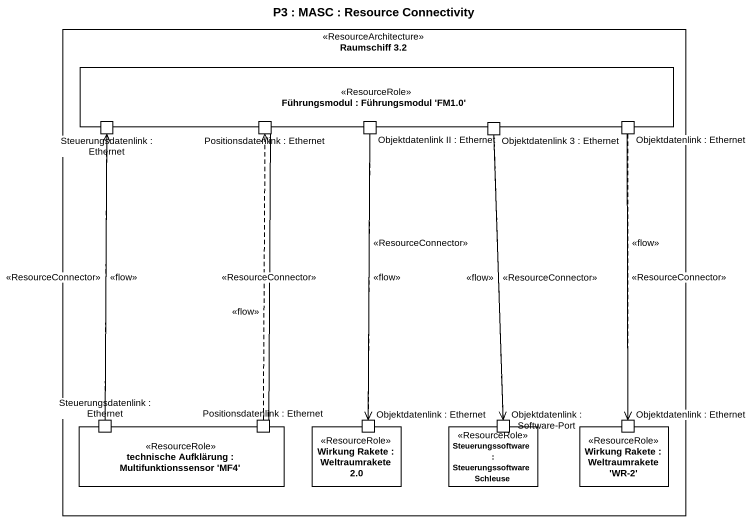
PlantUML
@startuml
title P3 : MASC : Resource Connectivity
rectangle "Raumschiff 3.2" as Raumschiff_3_2 <<ResourceArchitecture>> {
  rectangle "Führungsmodul : Führungsmodul 'FM1.0'" as Führungsmodul <<ResourceRole>> {
    port "Steuerungsdatenlink : Ethernet" as Steuerungsdatenlink <<ResourcePort>>
    port "Positionsdatenlink : Ethernet" as Positionsdatenlink <<ResourcePort>>
    port "Objektdatenlink II : Ethernet" as Objektdatenlink_II <<ResourcePort>>
    port "Objektdatenlink 3 : Ethernet" as Objektdatenlink_3 <<ResourcePort>>
    port "Objektdatenlink : Ethernet" as Objektdatenlink <<ResourcePort>>
  }
  rectangle "technische Aufklärung : Multifunktionssensor 'MF4'" as technische_Aufklärung <<ResourceRole>> {
    port "Steuerungsdatenlink : Ethernet" as Steuerungsdatenlink_2 <<ResourcePort>>
    port "Positionsdatenlink : Ethernet" as Positionsdatenlink_2 <<ResourcePort>>
  }
  rectangle "Wirkung Rakete : Weltraumrakete 2.0" as Wirkung_Rakete <<ResourceRole>> {
    port "Objektdatenlink : Ethernet" as Objektdatenlink_2 <<ResourcePort>>
  }
  rectangle "Steuerungssoftware : Steuerungssoftware Schleuse" as Steuerungssoftware <<ResourceRole>> {
    port "Objektdatenlink : Software-Port" as Objektdatenlink_4 <<ResourcePort>>
  }
  rectangle "Wirkung Rakete : Weltraumrakete 'WR-2'" as Wirkung_Rakete_2 <<ResourceRole>> {
    port "Objektdatenlink : Ethernet" as Objektdatenlink_5 <<ResourcePort>>
  }
}
Objektdatenlink_II ..> Objektdatenlink_2 : <<flow>>
Objektdatenlink_II -- Objektdatenlink_2 : <<ResourceConnector>>
Objektdatenlink_3 -- Objektdatenlink_4 : <<ResourceConnector>>
Objektdatenlink_3 ..> Objektdatenlink_4 : <<flow>>
Objektdatenlink -- Objektdatenlink_5 : <<ResourceConnector>>
Objektdatenlink ..> Objektdatenlink_5 : <<flow>>
Steuerungsdatenlink_2 .up.> Steuerungsdatenlink : <<flow>>
Steuerungsdatenlink_2 -up- Steuerungsdatenlink : <<ResourceConnector>>
Positionsdatenlink_2 -up- Positionsdatenlink : <<ResourceConnector>>
Positionsdatenlink_2 .up.> Positionsdatenlink : <<flow>>
@enduml
